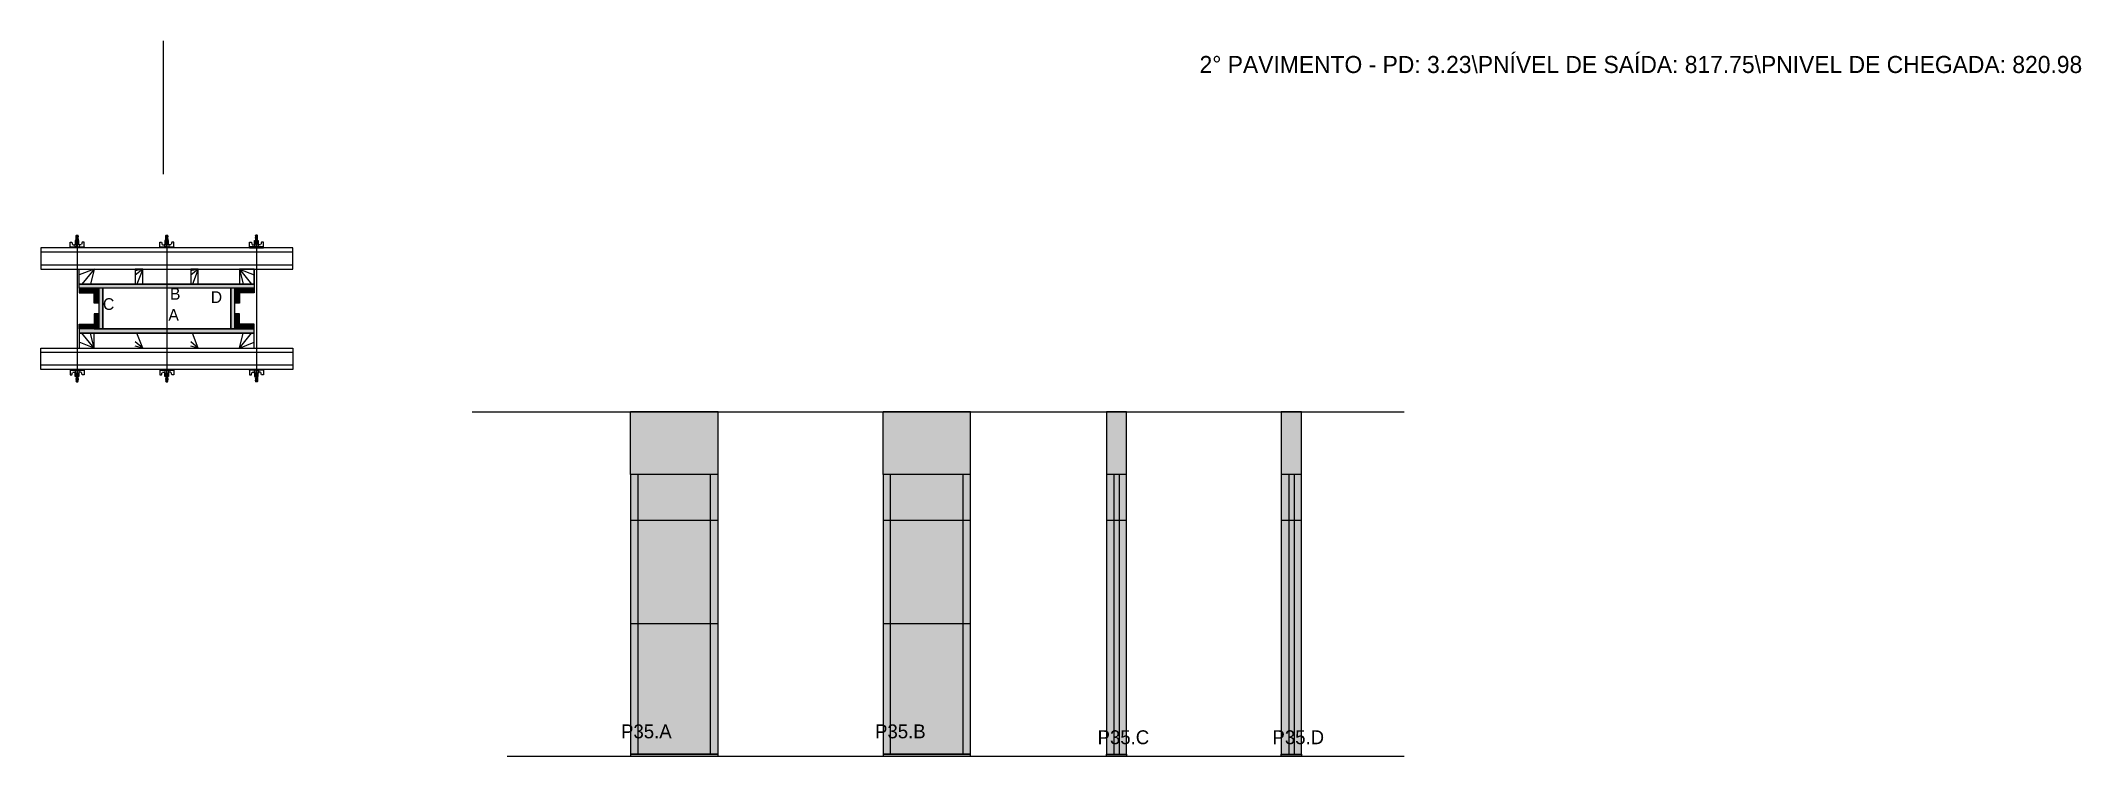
# Model space of a CAD drawing. Header units: metres. Extents: x 6695 to 8606, y 1644 to 2314.
import ezdxf

# ---------------------------------------------------------------- set-up
doc = ezdxf.new("R2010")
doc.units = ezdxf.units.M
for name, color, linetype in [('CHAPA', 7, 'Continuous'), ('COTA', 7, 'Continuous'), ('Hachura', 7, 'Continuous'), ('Madeira', 7, 'Continuous'), ('NOMENCLATURA', 7, 'Continuous'), ('Nível', 7, 'Continuous'), ('Painéis', 7, 'Continuous'), ('Perfil Metálico', 7, 'Continuous'), ('SARR_2.2x7', 7, 'Continuous'), ('SARRAFO', 7, 'Continuous'), ('Texto Seção', 7, 'Continuous'), ('TEXTO_GERAL', 7, 'Continuous')]:
    doc.layers.add(name, color=color, linetype=linetype)

msp = doc.modelspace()

# ---------------------------------------------------------------- hatches: boundary and pattern name
at = {"layer": 'COTA'}
h = msp.add_hatch(color=7, dxfattribs=at)
h.dxf.hatch_style = 1
h.paths.add_polyline_path([(7247.3, 1907.7), (7329.3, 1907.7), (7329.3, 1907.7), (7329.3, 1966.7), (7329.3, 1966.7), (7247.3, 1966.7), (7247.3, 1966.7), (7247.3, 1907.7)])
h = msp.add_hatch(color=7, dxfattribs=at)
h.dxf.hatch_style = 1
h.paths.add_polyline_path([(7483.8, 1907.7), (7565.8, 1907.7), (7565.8, 1907.7), (7565.8, 1966.7), (7565.8, 1966.7), (7483.8, 1966.7), (7483.8, 1966.7), (7483.8, 1907.7)])
h = msp.add_hatch(color=7, dxfattribs=at)
h.dxf.hatch_style = 1
h.paths.add_polyline_path([(7692.9, 1907.7), (7711.9, 1907.7), (7711.9, 1907.7), (7711.9, 1966.7), (7711.9, 1966.7), (7692.9, 1966.7), (7692.9, 1966.7), (7692.9, 1907.7)])
h = msp.add_hatch(color=7, dxfattribs=at)
h.dxf.hatch_style = 1
h.paths.add_polyline_path([(7856.7, 1907.7), (7875.7, 1907.7), (7875.7, 1907.7), (7875.7, 1966.7), (7875.7, 1966.7), (7856.7, 1966.7), (7856.7, 1966.7), (7856.7, 1907.7)])
at = {"layer": 'Hachura'}
h = msp.add_hatch(color=7, dxfattribs=at)
h.dxf.hatch_style = 1
h.paths.add_polyline_path([(6730.9, 2082.4), (6730.9, 2086.4), (6730.9, 2086.4), (6894.9, 2086.4), (6894.9, 2086.4), (6894.9, 2082.4), (6894.9, 2082.4), (6730.9, 2082.4)])
h = msp.add_hatch(color=7, dxfattribs=at)
h.dxf.hatch_style = 1
h.paths.add_polyline_path([(6730.9, 2082.4), (6730.9, 2086.4), (6730.9, 2086.4), (6894.9, 2086.4), (6894.9, 2086.4), (6894.9, 2082.4), (6894.9, 2082.4), (6730.9, 2082.4)])
h = msp.add_hatch(color=7, dxfattribs=at)
h.dxf.hatch_style = 1
h.paths.add_polyline_path([(6744.9, 2082.4), (6744.9, 2078), (6744.9, 2078), (6730.9, 2078), (6730.9, 2078), (6730.9, 2082.4), (6730.9, 2082.4), (6744.9, 2082.4)])
h = msp.add_hatch(color=7, dxfattribs=at)
h.dxf.hatch_style = 1
h.paths.add_polyline_path([(6749.3, 2082.4), (6744.9, 2082.4), (6744.9, 2082.4), (6744.9, 2068.4), (6744.9, 2068.4), (6749.3, 2068.4), (6749.3, 2068.4), (6749.3, 2082.4)])
h = msp.add_hatch(color=7, dxfattribs=at)
h.dxf.hatch_style = 1
h.paths.add_polyline_path([(6752.9, 2082.4), (6749.3, 2082.4), (6749.3, 2082.4), (6749.3, 2044.4), (6749.3, 2044.4), (6752.9, 2044.4), (6752.9, 2044.4), (6752.9, 2082.4)])
h = msp.add_hatch(color=7, dxfattribs=at)
h.dxf.hatch_style = 1
h.paths.add_polyline_path([(6752.9, 2082.4), (6749.3, 2082.4), (6749.3, 2082.4), (6749.3, 2044.4), (6749.3, 2044.4), (6752.9, 2044.4), (6752.9, 2044.4), (6752.9, 2082.4)])
h = msp.add_hatch(color=7, dxfattribs=at)
h.dxf.hatch_style = 1
h.paths.add_polyline_path([(6876.5, 2082.4), (6872.9, 2082.4), (6872.9, 2082.4), (6872.9, 2044.4), (6872.9, 2044.4), (6876.5, 2044.4), (6876.5, 2044.4), (6876.5, 2082.4)])
h = msp.add_hatch(color=7, dxfattribs=at)
h.dxf.hatch_style = 1
h.paths.add_polyline_path([(6876.5, 2082.4), (6872.9, 2082.4), (6872.9, 2082.4), (6872.9, 2044.4), (6872.9, 2044.4), (6876.5, 2044.4), (6876.5, 2044.4), (6876.5, 2082.4)])
h = msp.add_hatch(color=7, dxfattribs=at)
h.dxf.hatch_style = 1
h.paths.add_polyline_path([(6880.9, 2082.4), (6876.5, 2082.4), (6876.5, 2082.4), (6876.5, 2068.4), (6876.5, 2068.4), (6880.9, 2068.4), (6880.9, 2068.4), (6880.9, 2082.4)])
h = msp.add_hatch(color=7, dxfattribs=at)
h.dxf.hatch_style = 1
h.paths.add_polyline_path([(6880.9, 2082.4), (6880.9, 2078), (6880.9, 2078), (6894.9, 2078), (6894.9, 2078), (6894.9, 2082.4), (6894.9, 2082.4), (6880.9, 2082.4)])
h = msp.add_hatch(color=7, dxfattribs=at)
h.dxf.hatch_style = 1
h.paths.add_polyline_path([(6744.9, 2044.4), (6744.9, 2048.8), (6744.9, 2048.8), (6730.9, 2048.8), (6730.9, 2048.8), (6730.9, 2044.4), (6730.9, 2044.4), (6744.9, 2044.4)])
h = msp.add_hatch(color=7, dxfattribs=at)
h.dxf.hatch_style = 1
h.paths.add_polyline_path([(6749.3, 2044.4), (6744.9, 2044.4), (6744.9, 2044.4), (6744.9, 2058.4), (6744.9, 2058.4), (6749.3, 2058.4), (6749.3, 2058.4), (6749.3, 2044.4)])
h = msp.add_hatch(color=7, dxfattribs=at)
h.dxf.hatch_style = 1
h.paths.add_polyline_path([(6880.9, 2044.4), (6876.5, 2044.4), (6876.5, 2044.4), (6876.5, 2058.4), (6876.5, 2058.4), (6880.9, 2058.4), (6880.9, 2058.4), (6880.9, 2044.4)])
h = msp.add_hatch(color=7, dxfattribs=at)
h.dxf.hatch_style = 1
h.paths.add_polyline_path([(6880.9, 2044.4), (6880.9, 2048.8), (6880.9, 2048.8), (6894.9, 2048.8), (6894.9, 2048.8), (6894.9, 2044.4), (6894.9, 2044.4), (6880.9, 2044.4)])
h = msp.add_hatch(color=7, dxfattribs=at)
h.dxf.hatch_style = 1
h.paths.add_polyline_path([(6730.9, 2044.4), (6730.9, 2040.4), (6730.9, 2040.4), (6894.9, 2040.4), (6894.9, 2040.4), (6894.9, 2044.4), (6894.9, 2044.4), (6730.9, 2044.4)])
h = msp.add_hatch(color=7, dxfattribs=at)
h.dxf.hatch_style = 1
h.paths.add_polyline_path([(6730.9, 2044.4), (6730.9, 2040.4), (6730.9, 2040.4), (6894.9, 2040.4), (6894.9, 2040.4), (6894.9, 2044.4), (6894.9, 2044.4), (6730.9, 2044.4)])
h = msp.add_hatch(color=7, dxfattribs=at)
h.dxf.hatch_style = 1
h.paths.add_polyline_path([(7329.3, 1643.7), (7329.3, 1907.7), (7329.3, 1907.7), (7247.3, 1907.7), (7247.3, 1907.7), (7247.3, 1643.7), (7247.3, 1643.7), (7329.3, 1643.7), (7329.3, 1643.7)])
h = msp.add_hatch(color=7, dxfattribs=at)
h.dxf.hatch_style = 1
h.paths.add_polyline_path([(7565.8, 1643.7), (7565.8, 1907.7), (7565.8, 1907.7), (7483.8, 1907.7), (7483.8, 1907.7), (7483.8, 1643.7), (7483.8, 1643.7), (7565.8, 1643.7), (7565.8, 1643.7)])
h = msp.add_hatch(color=7, dxfattribs=at)
h.dxf.hatch_style = 1
h.paths.add_polyline_path([(7711.9, 1643.7), (7711.9, 1907.7), (7711.9, 1907.7), (7692.9, 1907.7), (7692.9, 1907.7), (7692.9, 1643.7), (7692.9, 1643.7), (7711.9, 1643.7)])
h = msp.add_hatch(color=7, dxfattribs=at)
h.dxf.hatch_style = 1
h.paths.add_polyline_path([(7875.7, 1643.7), (7875.7, 1907.7), (7875.7, 1907.7), (7856.7, 1907.7), (7856.7, 1907.7), (7856.7, 1643.7), (7856.7, 1643.7), (7875.7, 1643.7)])

# ---------------------------------------------------------------- linework, layer by layer
at = {"layer": 'CHAPA', "color": 7, "lineweight": 25}
for points in [[(6730.9, 2082.4), (6730.9, 2086.4), (6894.9, 2086.4), (6894.9, 2082.4)], [(6730.9, 2082.4), (6730.9, 2086.4), (6894.9, 2086.4), (6894.9, 2082.4)], [(6752.9, 2082.4), (6749.3, 2082.4), (6749.3, 2044.4), (6752.9, 2044.4)], [(6752.9, 2082.4), (6749.3, 2082.4), (6749.3, 2044.4), (6752.9, 2044.4)], [(6876.5, 2082.4), (6872.9, 2082.4), (6872.9, 2044.4), (6876.5, 2044.4)], [(6876.5, 2082.4), (6872.9, 2082.4), (6872.9, 2044.4), (6876.5, 2044.4)], [(6730.9, 2044.4), (6730.9, 2040.4), (6894.9, 2040.4), (6894.9, 2044.4)], [(6730.9, 2044.4), (6730.9, 2040.4), (6894.9, 2040.4), (6894.9, 2044.4)]]:
    msp.add_lwpolyline(points, close=True, dxfattribs=at)
at = {"layer": 'COTA', "color": 7, "lineweight": 25}
for p, q in [((7329.3, 1966.7), (7247.3, 1966.7)), ((7247.3, 1907.7), (7247.3, 1966.7)), ((7329.3, 1907.7), (7329.3, 1966.7)), ((7565.8, 1966.7), (7483.8, 1966.7)), ((7483.8, 1907.7), (7483.8, 1966.7)), ((7565.8, 1907.7), (7565.8, 1966.7))]:
    msp.add_line(p, q, dxfattribs=at)
for points in [[(7711.9, 1907.7), (7711.9, 1966.7), (7692.9, 1966.7), (7692.9, 1907.7)], [(7875.7, 1907.7), (7875.7, 1966.7), (7856.7, 1966.7), (7856.7, 1907.7)]]:
    msp.add_lwpolyline(points, dxfattribs=at)
at = {"layer": 'Defpoints', "color": 7, "lineweight": 25}
msp.add_line((6809.9, 2189.4), (6809.9, 2314.4), dxfattribs=at)
at = {"layer": 'Hachura', "color": 7, "lineweight": 25}
for p, q in [((6722.5, 2120.4), (6722.5, 2125.5)), ((6722.5, 2125.5), (6724.1, 2125.5)), ((6722.5, 2121.3), (6735.4, 2121.3)), ((6722.5, 2121.3), (6727.6, 2121.3)), ((6722.6, 2121.3), (6722.6, 2120.4)), ((6722.8, 2121.3), (6722.8, 2120.4)), ((6723.2, 2121.3), (6723.2, 2120.4)), ((6723.6, 2121.3), (6723.6, 2120.4)), ((6724.1, 2125.5), (6724.7, 2123.3)), ((6724.5, 2121.3), (6724.5, 2120.4)), ((6725, 2123.1), (6727, 2123.1)), ((6725.9, 2121.3), (6725.9, 2120.4)), ((6727, 2123.9), (6730.8, 2123.9)), ((6727, 2121.3), (6727, 2123.9)), ((6728.9, 2121.3), (6727, 2121.3)), ((6730.6, 2127.1), (6727.2, 2127.1)), ((6727.2, 2127.1), (6727.2, 2123.9)), ((6730.6, 2127), (6727.2, 2127)), ((6727.6, 2121.3), (6728.3, 2121.3)), ((6727.8, 2131.4), (6730, 2130.4)), ((6729.9, 2130.1), (6727.8, 2131.2)), ((6727.8, 2130.3), (6730, 2129.2)), ((6729.9, 2129), (6727.8, 2130)), ((6727.8, 2129.1), (6730, 2128)), ((6729.9, 2127.8), (6727.8, 2128.9)), ((6729, 2127.1), (6727.8, 2127.7)), ((6727.9, 2131.9), (6728.2, 2132.2)), ((6727.9, 2131.5), (6727.9, 2131.9)), ((6727.9, 2131.9), (6727.9, 2131.9)), ((6729.8, 2131.9), (6727.9, 2131.9)), ((6727.9, 2131.5), (6729.8, 2130.6)), ((6727.9, 2131.5), (6729.8, 2130.6)), ((6727.9, 2130.4), (6727.9, 2131)), ((6729.8, 2130), (6727.9, 2131)), ((6727.9, 2130.4), (6729.8, 2129.4)), ((6727.9, 2129.2), (6727.9, 2129.9)), ((6729.8, 2128.9), (6727.9, 2129.9)), ((6727.9, 2129.6), (6727.9, 2129.9)), ((6727.9, 2129.2), (6729.8, 2128.2)), ((6727.9, 2128), (6727.9, 2128.7)), ((6729.8, 2127.7), (6727.9, 2128.7)), ((6727.9, 2128), (6729.8, 2127.1)), ((6728.8, 2127.1), (6727.9, 2127.5)), ((6727.9, 2127.1), (6727.9, 2127.5)), ((6728.2, 2132.2), (6729.5, 2132.2)), ((6728.3, 2127.1), (6728.3, 2123.9)), ((6729.8, 2131.2), (6728.5, 2131.9)), ((6728.6, 2121.3), (6728.6, 2123.3)), ((6729.9, 2131.3), (6728.8, 2131.9)), ((6728.9, 2131.2), (6728.9, 1999.4)), ((6728.9, 2121.3), (6728.9, 2120.4)), ((6729.1, 2123.3), (6729.1, 2121.3)), ((6729.3, 2131.9), (6730, 2131.5)), ((6729.8, 2131.9), (6729.5, 2132.2)), ((6729.6, 2131.9), (6729.8, 2131.7)), ((6729.8, 2131.7), (6729.8, 2131.9)), ((6729.8, 2131.2), (6729.8, 2130.6)), ((6729.8, 2129.4), (6729.8, 2130)), ((6729.8, 2128.7), (6729.8, 2128.9)), ((6729.8, 2128.7), (6729.8, 2128.2)), ((6729.8, 2127.7), (6729.8, 2127.1)), ((6729.8, 2127.1), (6729.8, 2123.9)), ((6730.6, 2123.9), (6730.6, 2127.1)), ((6730.8, 2123.9), (6730.6, 2123.9)), ((6730.8, 2123.9), (6730.6, 2123.9)), ((6730.8, 2123.9), (6730.8, 2121.3)), ((6732.8, 2123.1), (6730.8, 2123.1)), ((6731.9, 2121.3), (6731.9, 2120.4)), ((6733.7, 2125.5), (6733.1, 2123.3)), ((6733.4, 2121.3), (6733.4, 2120.4)), ((6735.4, 2125.5), (6733.7, 2125.5)), ((6734.2, 2121.3), (6734.2, 2120.4)), ((6734.7, 2121.3), (6734.7, 2120.4)), ((6735, 2121.3), (6735, 2120.4)), ((6735.2, 2121.3), (6735.2, 2120.4)), ((6735.4, 2121.3), (6735.4, 2125.5)), ((6735.4, 2121.3), (6735.4, 2120.4)), ((6806.5, 2120.4), (6806.5, 2125.5)), ((6806.5, 2125.5), (6808.1, 2125.5)), ((6806.5, 2121.3), (6819.4, 2121.3)), ((6806.5, 2121.3), (6811.6, 2121.3)), ((6806.6, 2121.3), (6806.6, 2120.4)), ((6806.8, 2121.3), (6806.8, 2120.4)), ((6807.2, 2121.3), (6807.2, 2120.4)), ((6807.6, 2121.3), (6807.6, 2120.4)), ((6808.1, 2125.5), (6808.7, 2123.3)), ((6808.5, 2121.3), (6808.5, 2120.4)), ((6809, 2123.1), (6811, 2123.1)), ((6809.9, 2121.3), (6809.9, 2120.4)), ((6811, 2123.9), (6814.8, 2123.9)), ((6811, 2121.3), (6811, 2123.9)), ((6812.9, 2121.3), (6811, 2121.3)), ((6814.6, 2127.1), (6811.2, 2127.1)), ((6811.2, 2127.1), (6811.2, 2123.9)), ((6814.6, 2127), (6811.2, 2127)), ((6811.6, 2121.3), (6812.3, 2121.3)), ((6811.8, 2131.4), (6814, 2130.4)), ((6813.9, 2130.1), (6811.8, 2131.2)), ((6811.8, 2130.3), (6814, 2129.2)), ((6813.9, 2129), (6811.8, 2130)), ((6811.8, 2129.1), (6814, 2128)), ((6813.9, 2127.8), (6811.8, 2128.9)), ((6813, 2127.1), (6811.8, 2127.7)), ((6811.9, 2131.9), (6812.2, 2132.2)), ((6811.9, 2131.5), (6811.9, 2131.9)), ((6811.9, 2131.9), (6811.9, 2131.9)), ((6813.8, 2131.9), (6811.9, 2131.9)), ((6811.9, 2131.5), (6813.8, 2130.6)), ((6811.9, 2131.5), (6813.8, 2130.6)), ((6811.9, 2130.4), (6811.9, 2131)), ((6813.8, 2130), (6811.9, 2131)), ((6811.9, 2130.4), (6813.8, 2129.4)), ((6811.9, 2129.2), (6811.9, 2129.9)), ((6813.8, 2128.9), (6811.9, 2129.9)), ((6811.9, 2129.6), (6811.9, 2129.9)), ((6811.9, 2129.2), (6813.8, 2128.2)), ((6811.9, 2128), (6811.9, 2128.7)), ((6813.8, 2127.7), (6811.9, 2128.7)), ((6811.9, 2128), (6813.8, 2127.1)), ((6812.8, 2127.1), (6811.9, 2127.5)), ((6811.9, 2127.1), (6811.9, 2127.5)), ((6812.2, 2132.2), (6813.5, 2132.2)), ((6812.3, 2127.1), (6812.3, 2123.9)), ((6813.8, 2131.2), (6812.5, 2131.9)), ((6812.6, 2121.3), (6812.6, 2123.3)), ((6813.9, 2131.3), (6812.8, 2131.9)), ((6812.9, 2131.2), (6812.9, 1999.4)), ((6812.9, 2121.3), (6812.9, 2120.4)), ((6813.1, 2123.3), (6813.1, 2121.3)), ((6813.3, 2131.9), (6814, 2131.5)), ((6813.8, 2131.9), (6813.5, 2132.2)), ((6813.6, 2131.9), (6813.8, 2131.7)), ((6813.8, 2131.7), (6813.8, 2131.9)), ((6813.8, 2131.2), (6813.8, 2130.6)), ((6813.8, 2129.4), (6813.8, 2130)), ((6813.8, 2128.7), (6813.8, 2128.9)), ((6813.8, 2128.7), (6813.8, 2128.2)), ((6813.8, 2127.7), (6813.8, 2127.1)), ((6813.8, 2127.1), (6813.8, 2123.9)), ((6814.6, 2123.9), (6814.6, 2127.1)), ((6814.8, 2123.9), (6814.6, 2123.9)), ((6814.8, 2123.9), (6814.6, 2123.9)), ((6814.8, 2123.9), (6814.8, 2121.3)), ((6816.8, 2123.1), (6814.8, 2123.1)), ((6815.9, 2121.3), (6815.9, 2120.4)), ((6817.7, 2125.5), (6817.1, 2123.3)), ((6817.4, 2121.3), (6817.4, 2120.4)), ((6819.4, 2125.5), (6817.7, 2125.5)), ((6818.2, 2121.3), (6818.2, 2120.4)), ((6818.7, 2121.3), (6818.7, 2120.4)), ((6819, 2121.3), (6819, 2120.4)), ((6819.2, 2121.3), (6819.2, 2120.4)), ((6819.4, 2121.3), (6819.4, 2125.5)), ((6819.4, 2121.3), (6819.4, 2120.4)), ((6890.5, 2121.3), (6890.5, 2125.5)), ((6890.5, 2125.5), (6892.1, 2125.5)), ((6903.4, 2121.3), (6890.5, 2121.3)), ((6890.5, 2121.3), (6890.5, 2120.4)), ((6890.6, 2121.3), (6890.6, 2120.4)), ((6890.8, 2121.3), (6890.8, 2120.4)), ((6891.2, 2121.3), (6891.2, 2120.4)), ((6891.6, 2121.3), (6891.6, 2120.4)), ((6892.1, 2125.5), (6892.7, 2123.3)), ((6892.5, 2121.3), (6892.5, 2120.4)), ((6893, 2123.1), (6895, 2123.1)), ((6893.9, 2121.3), (6893.9, 2120.4)), ((6898.9, 2123.9), (6895, 2123.9)), ((6895, 2123.9), (6895, 2121.3)), ((6895, 2123.9), (6895.2, 2123.9)), ((6895, 2123.9), (6895.2, 2123.9)), ((6895.2, 2127.1), (6898.6, 2127.1)), ((6895.2, 2123.9), (6895.2, 2127.1)), ((6895.2, 2127), (6898.6, 2127)), ((6896.5, 2131.9), (6895.9, 2131.5)), ((6895.9, 2131.3), (6897, 2131.9)), ((6898, 2131.4), (6895.9, 2130.4)), ((6895.9, 2130.1), (6898.1, 2131.2)), ((6898, 2130.3), (6895.9, 2129.2)), ((6895.9, 2129), (6898.1, 2130)), ((6898, 2129.1), (6895.9, 2128)), ((6895.9, 2127.8), (6898.1, 2128.9)), ((6896, 2131.9), (6896.3, 2132.2)), ((6896.3, 2131.9), (6896, 2131.7)), ((6896, 2131.7), (6896, 2131.9)), ((6896, 2131.2), (6897.3, 2131.9)), ((6896, 2131.9), (6898, 2131.9)), ((6898, 2131.5), (6896, 2130.6)), ((6898, 2131.5), (6896, 2130.6)), ((6896, 2131.2), (6896, 2130.6)), ((6896, 2130), (6898, 2131)), ((6898, 2130.4), (6896, 2129.4)), ((6896, 2129.4), (6896, 2130)), ((6896, 2128.9), (6898, 2129.9)), ((6898, 2129.2), (6896, 2128.2)), ((6896, 2128.7), (6896, 2128.9)), ((6896, 2128.7), (6896, 2128.2)), ((6896, 2127.7), (6898, 2128.7)), ((6898, 2128), (6896, 2127.1)), ((6896, 2127.7), (6896, 2127.1)), ((6896, 2127.1), (6896, 2123.9)), ((6897.6, 2132.2), (6896.3, 2132.2)), ((6896.7, 2123.3), (6896.7, 2121.3)), ((6896.8, 2127.1), (6898.1, 2127.7)), ((6896.9, 2131.2), (6896.9, 1999.4)), ((6896.9, 2121.3), (6898.9, 2121.3)), ((6896.9, 2121.3), (6896.9, 2120.4)), ((6897, 2127.1), (6898, 2127.5)), ((6897.2, 2121.3), (6897.2, 2123.3)), ((6898, 2131.9), (6897.6, 2132.2)), ((6897.6, 2127.1), (6897.6, 2123.9)), ((6898.2, 2121.3), (6897.6, 2121.3)), ((6898, 2131.5), (6898, 2131.9)), ((6898, 2131.9), (6898, 2131.9)), ((6898, 2130.4), (6898, 2131)), ((6898, 2129.2), (6898, 2129.9)), ((6898, 2129.6), (6898, 2129.9)), ((6898, 2128), (6898, 2128.7)), ((6898, 2127.1), (6898, 2127.5)), ((6903.4, 2121.3), (6898.2, 2121.3)), ((6898.6, 2127.1), (6898.6, 2123.9)), ((6898.9, 2121.3), (6898.9, 2123.9)), ((6900.8, 2123.1), (6898.9, 2123.1)), ((6900, 2121.3), (6900, 2120.4)), ((6901.7, 2125.5), (6901.1, 2123.3)), ((6901.4, 2121.3), (6901.4, 2120.4)), ((6903.4, 2125.5), (6901.7, 2125.5)), ((6902.2, 2121.3), (6902.2, 2120.4)), ((6902.7, 2121.3), (6902.7, 2120.4)), ((6903, 2121.3), (6903, 2120.4)), ((6903.2, 2121.3), (6903.2, 2120.4)), ((6903.4, 2120.4), (6903.4, 2125.5)), ((6735.4, 2120.4), (6722.5, 2120.4)), ((6734.4, 2120.4), (6726.6, 2120.4)), ((6728, 2121), (6728, 2121.2)), ((6728, 2120.5), (6728, 2121)), ((6729.9, 2121.2), (6729.9, 2120.7)), ((6819.4, 2120.4), (6806.5, 2120.4)), ((6818.4, 2120.4), (6810.6, 2120.4)), ((6812, 2121), (6812, 2121.2)), ((6812, 2120.5), (6812, 2121)), ((6813.9, 2121.2), (6813.9, 2120.7)), ((6890.5, 2120.4), (6903.4, 2120.4)), ((6891.4, 2120.4), (6899.2, 2120.4)), ((6895.9, 2121.2), (6895.9, 2120.7)), ((6897.9, 2121), (6897.9, 2121.2)), ((6897.9, 2120.5), (6897.9, 2121)), ((6735.4, 2006.4), (6722.5, 2006.4)), ((6722.5, 2006.4), (6722.5, 2001.2)), ((6722.5, 2005.5), (6735.4, 2005.5)), ((6722.5, 2005.5), (6727.6, 2005.5)), ((6722.5, 2001.2), (6724.1, 2001.2)), ((6722.6, 2005.5), (6722.6, 2006.4)), ((6722.8, 2005.5), (6722.8, 2006.4)), ((6723.2, 2005.5), (6723.2, 2006.4)), ((6723.6, 2005.5), (6723.6, 2006.4)), ((6724.1, 2001.2), (6724.7, 2003.4)), ((6724.5, 2005.5), (6724.5, 2006.4)), ((6725, 2003.7), (6727, 2003.7)), ((6725.9, 2005.5), (6725.9, 2006.4)), ((6734.4, 2006.4), (6726.6, 2006.4)), ((6728.9, 2005.5), (6727, 2005.5)), ((6727, 2005.5), (6727, 2002.9)), ((6727, 2002.9), (6730.8, 2002.9)), ((6727.2, 1999.7), (6727.2, 2002.9)), ((6730.6, 1999.7), (6727.2, 1999.7)), ((6730.6, 1999.7), (6727.2, 1999.7)), ((6727.6, 2005.5), (6728.3, 2005.5)), ((6729, 1999.7), (6727.8, 1999)), ((6729.9, 1998.9), (6727.8, 1997.9)), ((6727.8, 1997.6), (6730, 1998.7)), ((6729.9, 1997.8), (6727.8, 1996.7)), ((6727.8, 1996.5), (6730, 1997.6)), ((6729.9, 1996.6), (6727.8, 1995.6)), ((6727.8, 1995.3), (6730, 1996.4)), ((6727.9, 1998.7), (6729.8, 1999.7)), ((6728.8, 1999.7), (6727.9, 1999.2)), ((6727.9, 1999.7), (6727.9, 1999.2)), ((6729.8, 1999), (6727.9, 1998.1)), ((6727.9, 1998.7), (6727.9, 1998.1)), ((6727.9, 1997.5), (6729.8, 1998.5)), ((6729.8, 1997.9), (6727.9, 1996.9)), ((6727.9, 1997.5), (6727.9, 1996.9)), ((6727.9, 1996.4), (6729.8, 1997.3)), ((6727.9, 1997.1), (6727.9, 1996.9)), ((6729.8, 1996.7), (6727.9, 1995.7)), ((6727.9, 1996.4), (6727.9, 1995.7)), ((6727.9, 1995.2), (6729.8, 1996.2)), ((6727.9, 1995.2), (6729.8, 1996.2)), ((6727.9, 1995.2), (6727.9, 1994.9)), ((6727.9, 1994.9), (6727.9, 1994.9)), ((6727.9, 1994.9), (6728.2, 1994.6)), ((6729.8, 1994.9), (6727.9, 1994.9)), ((6728, 2006.2), (6728, 2005.8)), ((6728, 2005.8), (6728, 2005.6)), ((6728.2, 1994.6), (6729.5, 1994.6)), ((6728.3, 1999.7), (6728.3, 2002.9)), ((6729.8, 1995.5), (6728.5, 1994.9)), ((6728.6, 2005.5), (6728.6, 2003.5)), ((6729.9, 1995.5), (6728.8, 1994.9)), ((6728.9, 2005.5), (6728.9, 2006.4)), ((6729.1, 2003.5), (6729.1, 2005.5)), ((6729.3, 1994.9), (6730, 1995.2)), ((6729.8, 1994.9), (6729.5, 1994.6)), ((6729.6, 1994.9), (6729.8, 1995)), ((6729.8, 1999.7), (6729.8, 2002.9)), ((6729.8, 1999), (6729.8, 1999.7)), ((6729.8, 1998.1), (6729.8, 1998.5)), ((6729.8, 1998.1), (6729.8, 1997.9)), ((6729.8, 1997.3), (6729.8, 1996.7)), ((6729.8, 1995.5), (6729.8, 1996.2)), ((6729.8, 1995), (6729.8, 1994.9)), ((6729.9, 2005.6), (6729.9, 2006)), ((6730.6, 2002.9), (6730.6, 1999.7)), ((6730.8, 2002.9), (6730.6, 2002.9)), ((6730.8, 2002.9), (6730.6, 2002.9)), ((6732.8, 2003.7), (6730.8, 2003.7)), ((6730.8, 2002.9), (6730.8, 2005.5)), ((6731.9, 2005.5), (6731.9, 2006.4)), ((6733.7, 2001.2), (6733.1, 2003.4)), ((6733.4, 2005.5), (6733.4, 2006.4)), ((6735.4, 2001.2), (6733.7, 2001.2)), ((6734.2, 2005.5), (6734.2, 2006.4)), ((6734.7, 2005.5), (6734.7, 2006.4)), ((6735, 2005.5), (6735, 2006.4)), ((6735.2, 2005.5), (6735.2, 2006.4)), ((6735.4, 2005.5), (6735.4, 2006.4)), ((6735.4, 2005.5), (6735.4, 2001.2)), ((6819.4, 2006.4), (6806.5, 2006.4)), ((6806.5, 2006.4), (6806.5, 2001.2)), ((6806.5, 2005.5), (6819.4, 2005.5)), ((6806.5, 2005.5), (6811.6, 2005.5)), ((6806.5, 2001.2), (6808.1, 2001.2)), ((6806.6, 2005.5), (6806.6, 2006.4)), ((6806.8, 2005.5), (6806.8, 2006.4)), ((6807.2, 2005.5), (6807.2, 2006.4)), ((6807.6, 2005.5), (6807.6, 2006.4)), ((6808.1, 2001.2), (6808.7, 2003.4)), ((6808.5, 2005.5), (6808.5, 2006.4)), ((6809, 2003.7), (6811, 2003.7)), ((6809.9, 2005.5), (6809.9, 2006.4)), ((6818.4, 2006.4), (6810.6, 2006.4)), ((6812.9, 2005.5), (6811, 2005.5)), ((6811, 2005.5), (6811, 2002.9)), ((6811, 2002.9), (6814.8, 2002.9)), ((6811.2, 1999.7), (6811.2, 2002.9)), ((6814.6, 1999.7), (6811.2, 1999.7)), ((6814.6, 1999.7), (6811.2, 1999.7)), ((6811.6, 2005.5), (6812.3, 2005.5)), ((6813, 1999.7), (6811.8, 1999)), ((6813.9, 1998.9), (6811.8, 1997.9)), ((6811.8, 1997.6), (6814, 1998.7)), ((6813.9, 1997.8), (6811.8, 1996.7)), ((6811.8, 1996.5), (6814, 1997.6)), ((6813.9, 1996.6), (6811.8, 1995.6)), ((6811.8, 1995.3), (6814, 1996.4)), ((6811.9, 1998.7), (6813.8, 1999.7)), ((6812.8, 1999.7), (6811.9, 1999.2)), ((6811.9, 1999.7), (6811.9, 1999.2)), ((6813.8, 1999), (6811.9, 1998.1)), ((6811.9, 1998.7), (6811.9, 1998.1)), ((6811.9, 1997.5), (6813.8, 1998.5)), ((6813.8, 1997.9), (6811.9, 1996.9)), ((6811.9, 1997.5), (6811.9, 1996.9)), ((6811.9, 1996.4), (6813.8, 1997.3)), ((6811.9, 1997.1), (6811.9, 1996.9)), ((6813.8, 1996.7), (6811.9, 1995.7)), ((6811.9, 1996.4), (6811.9, 1995.7)), ((6811.9, 1995.2), (6813.8, 1996.2)), ((6811.9, 1995.2), (6813.8, 1996.2)), ((6811.9, 1995.2), (6811.9, 1994.9)), ((6811.9, 1994.9), (6811.9, 1994.9)), ((6811.9, 1994.9), (6812.2, 1994.6)), ((6813.8, 1994.9), (6811.9, 1994.9)), ((6812, 2006.2), (6812, 2005.8)), ((6812, 2005.8), (6812, 2005.6)), ((6812.2, 1994.6), (6813.5, 1994.6)), ((6812.3, 1999.7), (6812.3, 2002.9)), ((6813.8, 1995.5), (6812.5, 1994.9)), ((6812.6, 2005.5), (6812.6, 2003.5)), ((6813.9, 1995.5), (6812.8, 1994.9)), ((6812.9, 2005.5), (6812.9, 2006.4)), ((6813.1, 2003.5), (6813.1, 2005.5)), ((6813.3, 1994.9), (6814, 1995.2)), ((6813.8, 1994.9), (6813.5, 1994.6)), ((6813.6, 1994.9), (6813.8, 1995)), ((6813.8, 1999.7), (6813.8, 2002.9)), ((6813.8, 1999), (6813.8, 1999.7)), ((6813.8, 1998.1), (6813.8, 1998.5)), ((6813.8, 1998.1), (6813.8, 1997.9)), ((6813.8, 1997.3), (6813.8, 1996.7)), ((6813.8, 1995.5), (6813.8, 1996.2)), ((6813.8, 1995), (6813.8, 1994.9)), ((6813.9, 2005.6), (6813.9, 2006)), ((6814.6, 2002.9), (6814.6, 1999.7)), ((6814.8, 2002.9), (6814.6, 2002.9)), ((6814.8, 2002.9), (6814.6, 2002.9)), ((6816.8, 2003.7), (6814.8, 2003.7)), ((6814.8, 2002.9), (6814.8, 2005.5)), ((6815.9, 2005.5), (6815.9, 2006.4)), ((6817.7, 2001.2), (6817.1, 2003.4)), ((6817.4, 2005.5), (6817.4, 2006.4)), ((6819.4, 2001.2), (6817.7, 2001.2)), ((6818.2, 2005.5), (6818.2, 2006.4)), ((6818.7, 2005.5), (6818.7, 2006.4)), ((6819, 2005.5), (6819, 2006.4)), ((6819.2, 2005.5), (6819.2, 2006.4)), ((6819.4, 2005.5), (6819.4, 2006.4)), ((6819.4, 2005.5), (6819.4, 2001.2)), ((6890.5, 2006.4), (6903.4, 2006.4)), ((6890.5, 2005.5), (6890.5, 2006.4)), ((6903.4, 2005.5), (6890.5, 2005.5)), ((6890.5, 2005.5), (6890.5, 2001.2)), ((6890.5, 2001.2), (6892.1, 2001.2)), ((6890.6, 2005.5), (6890.6, 2006.4)), ((6890.8, 2005.5), (6890.8, 2006.4)), ((6891.2, 2005.5), (6891.2, 2006.4)), ((6891.4, 2006.4), (6899.2, 2006.4)), ((6891.6, 2005.5), (6891.6, 2006.4)), ((6892.1, 2001.2), (6892.7, 2003.4)), ((6892.5, 2005.5), (6892.5, 2006.4)), ((6893, 2003.7), (6895, 2003.7)), ((6893.9, 2005.5), (6893.9, 2006.4)), ((6895, 2002.9), (6895, 2005.5)), ((6898.9, 2002.9), (6895, 2002.9)), ((6895, 2002.9), (6895.2, 2002.9)), ((6895, 2002.9), (6895.2, 2002.9)), ((6895.2, 2002.9), (6895.2, 1999.7)), ((6895.2, 1999.7), (6898.6, 1999.7)), ((6895.2, 1999.7), (6898.6, 1999.7)), ((6895.9, 2005.6), (6895.9, 2006)), ((6895.9, 1998.9), (6898.1, 1997.9)), ((6898, 1997.6), (6895.9, 1998.7)), ((6895.9, 1997.8), (6898.1, 1996.7)), ((6898, 1996.5), (6895.9, 1997.6)), ((6895.9, 1996.6), (6898.1, 1995.6)), ((6898, 1995.3), (6895.9, 1996.4)), ((6895.9, 1995.5), (6897, 1994.9)), ((6896.5, 1994.9), (6895.9, 1995.2)), ((6896, 1999.7), (6896, 2002.9)), ((6896, 1999), (6896, 1999.7)), ((6898, 1998.7), (6896, 1999.7)), ((6896, 1999), (6898, 1998.1)), ((6896, 1998.1), (6896, 1998.5)), ((6898, 1997.5), (6896, 1998.5)), ((6896, 1998.1), (6896, 1997.9)), ((6896, 1997.9), (6898, 1996.9)), ((6896, 1997.3), (6896, 1996.7)), ((6898, 1996.4), (6896, 1997.3)), ((6896, 1996.7), (6898, 1995.7)), ((6898, 1995.2), (6896, 1996.2)), ((6896, 1995.5), (6896, 1996.2)), ((6898, 1995.2), (6896, 1996.2)), ((6896, 1995.5), (6897.3, 1994.9)), ((6896.3, 1994.9), (6896, 1995)), ((6896, 1995), (6896, 1994.9)), ((6896, 1994.9), (6896.3, 1994.6)), ((6896, 1994.9), (6898, 1994.9)), ((6897.6, 1994.6), (6896.3, 1994.6)), ((6896.7, 2003.5), (6896.7, 2005.5)), ((6896.8, 1999.7), (6898.1, 1999)), ((6896.9, 2005.5), (6896.9, 2006.4)), ((6896.9, 2005.5), (6898.9, 2005.5)), ((6897, 1999.7), (6898, 1999.2)), ((6897.2, 2005.5), (6897.2, 2003.5)), ((6898.2, 2005.5), (6897.6, 2005.5)), ((6897.6, 1999.7), (6897.6, 2002.9)), ((6898, 1994.9), (6897.6, 1994.6)), ((6897.9, 2006.2), (6897.9, 2005.8)), ((6897.9, 2005.8), (6897.9, 2005.6)), ((6898, 1999.7), (6898, 1999.2)), ((6898, 1998.7), (6898, 1998.1)), ((6898, 1997.5), (6898, 1996.9)), ((6898, 1997.1), (6898, 1996.9)), ((6898, 1996.4), (6898, 1995.7)), ((6898, 1995.2), (6898, 1994.9)), ((6898, 1994.9), (6898, 1994.9)), ((6903.4, 2005.5), (6898.2, 2005.5)), ((6898.6, 1999.7), (6898.6, 2002.9)), ((6898.9, 2005.5), (6898.9, 2002.9)), ((6900.8, 2003.7), (6898.9, 2003.7)), ((6900, 2005.5), (6900, 2006.4)), ((6901.7, 2001.2), (6901.1, 2003.4)), ((6901.4, 2005.5), (6901.4, 2006.4)), ((6903.4, 2001.2), (6901.7, 2001.2)), ((6902.2, 2005.5), (6902.2, 2006.4)), ((6902.7, 2005.5), (6902.7, 2006.4)), ((6903, 2005.5), (6903, 2006.4)), ((6903.2, 2005.5), (6903.2, 2006.4)), ((6903.4, 2006.4), (6903.4, 2001.2))]:
    msp.add_line(p, q, dxfattribs=at)
at = {"layer": 'Madeira', "color": 7, "lineweight": 25}
for p, q in [((6744.9, 2100.4), (6730.9, 2095)), ((6744.9, 2100.4), (6733.4, 2086.4)), ((6744.9, 2100.4), (6741.4, 2086.4)), ((6790.4, 2100.4), (6783.4, 2094.6)), ((6790.4, 2100.4), (6783.4, 2098.6)), ((6790.4, 2100.4), (6785, 2086.4)), ((6842.4, 2100.4), (6835.4, 2094.6)), ((6842.4, 2100.4), (6835.4, 2098.6)), ((6842.4, 2100.4), (6837, 2086.4)), ((6880.9, 2100.4), (6892.4, 2086.4)), ((6880.9, 2100.4), (6884.4, 2086.4)), ((6880.9, 2100.4), (6894.9, 2094.9)), ((6744.9, 2026.4), (6730.9, 2031.8)), ((6744.9, 2026.4), (6733.4, 2040.4)), ((6744.9, 2026.4), (6741.4, 2040.4)), ((6790.4, 2026.4), (6783.4, 2032.1)), ((6790.4, 2026.4), (6783.4, 2028.1)), ((6790.4, 2026.4), (6785, 2040.4)), ((6842.4, 2026.4), (6835.4, 2032.1)), ((6842.4, 2026.4), (6835.4, 2028.1)), ((6842.4, 2026.4), (6837, 2040.4)), ((6880.9, 2026.4), (6892.4, 2040.4)), ((6880.9, 2026.4), (6884.4, 2040.4)), ((6880.9, 2026.4), (6894.9, 2031.8))]:
    msp.add_line(p, q, dxfattribs=at)
for points in [[(6894.9, 2100.4), (6894.9, 2086.4), (6730.9, 2086.4), (6730.9, 2100.4)], [(6790.4, 2100.4), (6783.4, 2100.4), (6783.4, 2086.4), (6790.4, 2086.4)], [(6842.4, 2100.4), (6835.4, 2100.4), (6835.4, 2086.4), (6842.4, 2086.4)], [(6880.9, 2100.4), (6880.9, 2086.4), (6894.9, 2086.4), (6894.9, 2100.4)], [(6744.9, 2026.4), (6744.9, 2040.4), (6730.9, 2040.4), (6730.9, 2026.4)], [(6894.9, 2026.4), (6894.9, 2040.4), (6730.9, 2040.4), (6730.9, 2026.4)]]:
    msp.add_lwpolyline(points, close=True, dxfattribs=at)
at = {"layer": 'Nível', "color": 7, "lineweight": 25}
for p, q in [((7099, 1966.7), (7971.7, 1966.7)), ((7131.8, 1643.7), (7971.7, 1643.7))]:
    msp.add_line(p, q, dxfattribs=at)
at = {"layer": 'Painéis', "color": 7, "lineweight": 25}
for p, q in [((7247.3, 1907.7), (7247.3, 1643.7)), ((7329.3, 1907.7), (7247.3, 1907.7)), ((7329.3, 1643.7), (7329.3, 1907.7)), ((7483.8, 1907.7), (7483.8, 1643.7)), ((7565.8, 1907.7), (7483.8, 1907.7)), ((7565.8, 1643.7), (7565.8, 1907.7)), ((7692.9, 1907.7), (7692.9, 1645.7)), ((7711.9, 1907.7), (7692.9, 1907.7)), ((7711.9, 1645.7), (7711.9, 1907.7)), ((7856.7, 1907.7), (7856.7, 1645.7)), ((7875.7, 1907.7), (7856.7, 1907.7)), ((7875.7, 1645.7), (7875.7, 1907.7)), ((7329.3, 1864.7), (7247.3, 1864.7)), ((7565.8, 1864.7), (7483.8, 1864.7)), ((7711.9, 1864.7), (7692.9, 1864.7)), ((7875.7, 1864.7), (7856.7, 1864.7)), ((7329.3, 1767.7), (7247.3, 1767.7)), ((7565.8, 1767.7), (7483.8, 1767.7)), ((7247.3, 1645.7), (7329.3, 1645.7)), ((7483.8, 1645.7), (7565.8, 1645.7)), ((7692.9, 1645.7), (7711.9, 1645.7)), ((7856.7, 1645.7), (7875.7, 1645.7))]:
    msp.add_line(p, q, dxfattribs=at)
for points in [[(6872.9, 2044.4), (6872.9, 2082.4), (6752.9, 2082.4), (6752.9, 2044.4)], [(7329.3, 1645.7), (7247.3, 1645.7), (7247.3, 1643.7), (7329.3, 1643.7)], [(7565.8, 1645.7), (7483.8, 1645.7), (7483.8, 1643.7), (7565.8, 1643.7)], [(7692.9, 1645.7), (7711.9, 1645.7), (7711.9, 1643.7), (7692.9, 1643.7)], [(7856.7, 1645.7), (7875.7, 1645.7), (7875.7, 1643.7), (7856.7, 1643.7)]]:
    msp.add_lwpolyline(points, close=True, dxfattribs=at)
at = {"layer": 'Perfil Metálico', "color": 7, "lineweight": 25}
for points in [[(6694.9, 2120.4), (6694.9, 2100.4), (6930.9, 2100.4), (6930.9, 2120.4)], [(6930.9, 2104.4), (6930.9, 2116.4), (6694.9, 2116.4), (6694.9, 2104.4)], [(6694.9, 2006.4), (6694.9, 2026.4), (6930.9, 2026.4), (6930.9, 2006.4)], [(6930.9, 2022.4), (6930.9, 2010.4), (6694.9, 2010.4), (6694.9, 2022.4)]]:
    msp.add_lwpolyline(points, close=True, dxfattribs=at)
at = {"layer": 'SARR_2.2x7', "color": 7, "lineweight": 25}
for p, q in [((7254.3, 1767.7), (7254.3, 1907.7)), ((7322.3, 1767.7), (7322.3, 1907.7)), ((7490.8, 1767.7), (7490.8, 1907.7)), ((7558.8, 1767.7), (7558.8, 1907.7)), ((7699.9, 1907.7), (7699.9, 1864.7)), ((7704.9, 1907.7), (7704.9, 1864.7)), ((7863.7, 1907.7), (7863.7, 1864.7)), ((7868.7, 1907.7), (7868.7, 1864.7)), ((7699.9, 1864.7), (7699.9, 1645.7)), ((7704.9, 1864.7), (7704.9, 1645.7)), ((7863.7, 1864.7), (7863.7, 1645.7)), ((7868.7, 1864.7), (7868.7, 1645.7)), ((7254.3, 1645.7), (7254.3, 1767.7)), ((7322.3, 1645.7), (7322.3, 1767.7)), ((7490.8, 1645.7), (7490.8, 1767.7)), ((7558.8, 1645.7), (7558.8, 1767.7)), ((7254.3, 1645.7), (7254.3, 1645.7)), ((7322.3, 1645.7), (7322.3, 1645.7)), ((7490.8, 1645.7), (7490.8, 1645.7)), ((7558.8, 1645.7), (7558.8, 1645.7))]:
    msp.add_line(p, q, dxfattribs=at)
at = {"layer": 'SARRAFO', "color": 7, "lineweight": 25}
for points in [[(6730.9, 2078), (6744.9, 2078), (6744.9, 2082.4), (6730.9, 2082.4)], [(6744.9, 2068.4), (6744.9, 2082.4), (6749.3, 2082.4), (6749.3, 2068.4)], [(6876.5, 2068.4), (6876.5, 2082.4), (6880.9, 2082.4), (6880.9, 2068.4)], [(6894.9, 2078), (6880.9, 2078), (6880.9, 2082.4), (6894.9, 2082.4)], [(6730.9, 2048.8), (6744.9, 2048.8), (6744.9, 2044.4), (6730.9, 2044.4)], [(6744.9, 2058.4), (6744.9, 2044.4), (6749.3, 2044.4), (6749.3, 2058.4)], [(6876.5, 2058.4), (6876.5, 2044.4), (6880.9, 2044.4), (6880.9, 2058.4)], [(6894.9, 2048.8), (6880.9, 2048.8), (6880.9, 2044.4), (6894.9, 2044.4)]]:
    msp.add_lwpolyline(points, close=True, dxfattribs=at)

# ---------------------------------------------------------------- texts
at = {"layer": 'NOMENCLATURA', "color": 7, "lineweight": 25}
msp.add_text('2° PAVIMENTO - PD: 3.23\\PNÍVEL DE SAÍDA: 817.75\\PNIVEL DE CHEGADA: 820.98', height=16, dxfattribs=at).set_placement((7780.2, 2284.2))
at = {"layer": 'Texto Seção', "color": 7, "lineweight": 25}
for s, p in [('P35.A', (7238.4, 1660.5)), ('P35.B', (7476.3, 1660.5)), ('P35.C', (7684.7, 1655)), ('P35.D', (7848.5, 1655))]:
    msp.add_text(s, height=13, dxfattribs=at).set_placement(p)
at = {"layer": 'TEXTO_GERAL', "color": 7, "lineweight": 25}
for s, p in [('C', (6753.1, 2062.1)), ('B', (6815.9, 2071.7)), ('D', (6854.1, 2068.6)), ('A', (6814.4, 2052))]:
    msp.add_text(s, height=11, dxfattribs=at).set_placement(p)

doc.saveas('drawing.dxf')
